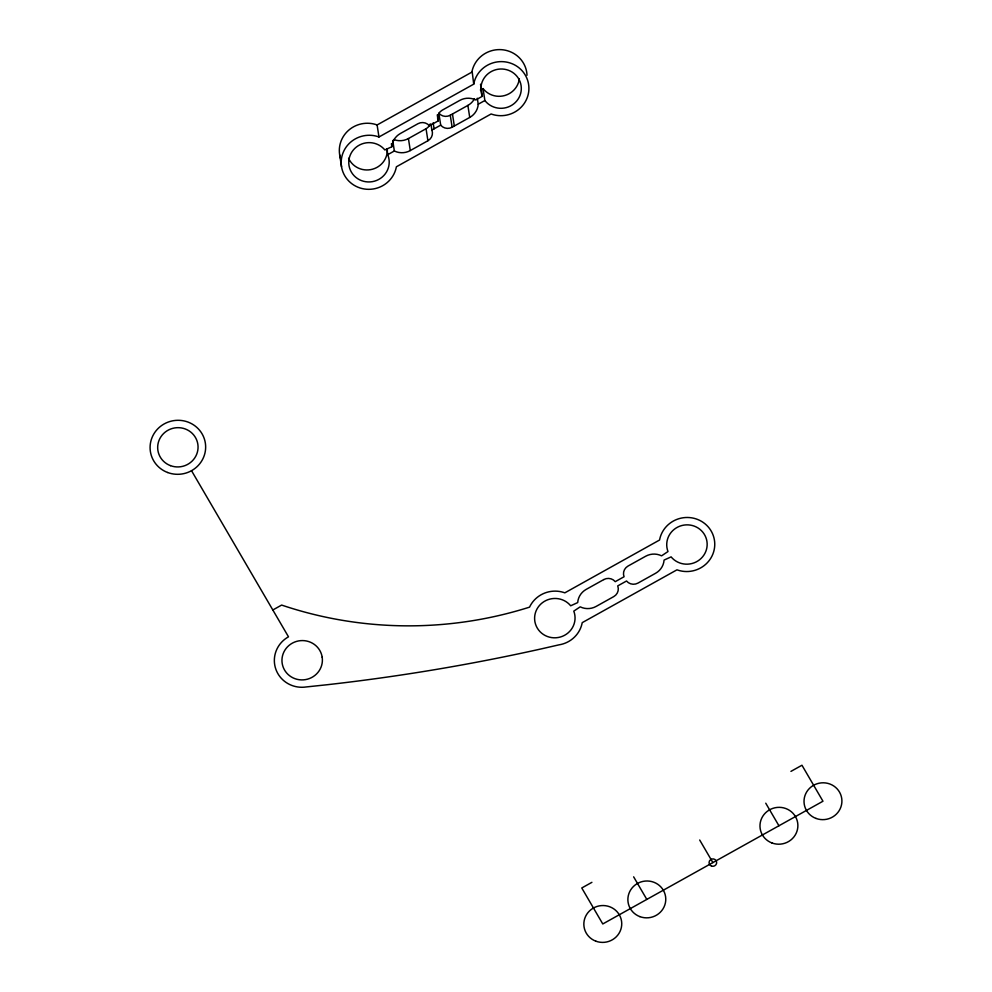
<?xml version="1.0" encoding="UTF-8"?>
<svg xmlns="http://www.w3.org/2000/svg" width="992" height="992" viewBox="0 0 992 992"><rect width="100%" height="100%" fill="white"/><g stroke="black" fill="none" stroke-linecap="round" stroke-linejoin="round"><path stroke-width="1.49" d="M473.717 84.159L473.953 83.006A27.838 27.02 -8.8 0 1 508.09 62.422A27.838 27.02 -8.8 0 1 527.756 96.125A27.838 27.02 -8.8 0 1 492.243 114.365L491.127 113.968L396.378 166.792L396.143 167.933A27.838 27.02 -8.8 0 1 368.726 189.336A27.838 27.02 -8.8 0 1 341.732 167.896L341.484 166.507A27.838 27.02 -8.8 0 1 377.84 136.586L378.969 136.983L473.717 84.159L472.093 71.002A27.838 27.02 -8.8 0 1 501.692 49.687A27.838 27.02 -8.8 0 1 527.025 75.243M340.603 158.621A27.838 27.02 -8.8 0 1 339.872 155.893L339.624 154.492A27.838 27.02 -8.8 0 1 375.98 124.57L377.109 124.967L471.857 72.143M480.351 89.987L483.402 89.007A20.237 19.654 -8.8 0 0 519.337 78.703M480.525 84.246L482.385 96.261L475.738 99.969A16.777 16.281 -8.8 0 0 459.792 100.39L442.184 110.211A8.965 8.692 -8.8 0 0 438.204 120.888L429.4 125.798A8.965 8.692 -8.8 0 0 417.967 123.702L400.346 133.523A16.777 16.281 -8.8 0 0 391.865 146.729L384.834 149.941A20.237 19.654 -8.8 0 0 348.986 165.366L349.172 166.371A20.237 19.654 -8.8 0 0 374.554 181.152A20.237 19.654 -8.8 0 0 387.946 155.26L386.781 148.676M393.75 139.525A16.777 16.281 -8.8 0 0 408.431 138.545L426.052 128.724A8.965 8.692 -8.8 0 0 430.069 124.087M387.711 154.69L394.345 150.982A16.777 16.281 -8.8 0 0 410.291 150.561L427.912 140.74A8.965 8.692 -8.8 0 0 431.88 130.064L440.696 125.153L438.836 113.138A8.965 8.692 -8.8 0 0 450.269 115.233L467.877 105.412A16.777 16.281 -8.8 0 0 474.523 98.667M440.696 125.153A8.965 8.692 -8.8 0 0 452.129 127.236L469.737 117.428A16.777 16.281 -8.8 0 0 478.231 104.222L484.877 100.514L483.017 88.511M272.825 609.981L281.641 605.07A388.963 377.568 -8.8 0 0 529.542 607.141A27.838 27.02 -8.8 0 1 563.692 592.447L564.82 592.844L659.568 540.02L659.792 538.867A27.838 27.02 -8.8 0 1 693.929 518.283A27.838 27.02 -8.8 0 1 713.608 551.986A27.838 27.02 -8.8 0 1 678.094 570.214L676.966 569.83L582.217 622.654L581.982 623.794A27.838 27.02 -8.8 0 1 558.918 644.862L541.88 648.756A1963.751 1906.24 -8.8 0 1 326.529 684.802L306.255 686.948A27.838 27.02 -8.8 0 1 275.85 669.24A27.838 27.02 -8.8 0 1 288.486 636.814L191.53 470.704M591.902 882.334L581.771 887.976L602.776 923.961L822.963 801.226L801.958 765.241L790.946 771.379M484.877 100.514L485.262 101.01A20.237 19.654 -8.8 0 0 519.027 97.588A20.237 19.654 -8.8 0 0 502.349 69.018A20.237 19.654 -8.8 0 0 482.149 95.691L482.385 96.261M765.75 803.198L778.931 825.766M699.695 840.026L712.876 862.594M633.64 876.841L646.821 899.422M477.301 98.22L478.231 104.222M467.877 105.412L469.737 117.428M452.464 114.006L454.324 126.009M450.269 115.233L452.129 127.236M437.274 114.886L438.204 120.888M433.157 122.822L434.087 128.836M430.95 124.05L431.88 130.064M426.052 128.724L427.912 140.74M408.431 138.545L410.291 150.561M392.72 140.467L394.345 150.982M391.394 143.716L391.865 146.729M377.109 124.967L378.969 136.983M339.686 154.851L341.546 166.867M387.339 149.271A20.237 19.654 -8.8 0 1 348.576 158.274M603.806 579.564L586.198 589.384A16.777 16.281 -8.8 0 0 577.704 602.578L570.685 605.79A20.237 19.654 -8.8 0 0 534.824 621.215L535.01 622.232A20.237 19.654 -8.8 0 0 560.393 637.013A20.237 19.654 -8.8 0 0 573.785 611.122L580.196 606.844A16.777 16.281 -8.8 0 0 596.142 606.422L613.75 596.601A8.965 8.692 -8.8 0 0 617.731 585.912L626.535 581.002A8.965 8.692 -8.8 0 0 637.968 583.098L655.588 573.277A16.777 16.281 -8.8 0 0 664.07 560.083L671.1 556.872A20.237 19.654 -8.8 0 0 704.878 553.449A20.237 19.654 -8.8 0 0 688.2 524.88A20.237 19.654 -8.8 0 0 667.988 551.54L661.59 555.83A16.777 16.281 -8.8 0 0 645.643 556.252L628.023 566.06A8.965 8.692 -8.8 0 0 624.055 576.749L615.238 581.659A8.965 8.692 -8.8 0 0 603.806 579.564M322.177 657.175L321.991 656.158A20.237 19.654 -8.8 0 0 289.044 645.395A20.237 19.654 -8.8 0 0 295.058 678.714A20.237 19.654 -8.8 0 0 322.177 657.175M170.438 465.632A20.212 19.629 -8.8 0 0 197.842 444.242A20.212 19.629 -8.8 0 0 165.304 432.028A20.212 19.629 -8.8 0 0 170.438 465.632M167.66 472.514A27.813 26.995 -8.8 0 0 205.356 443.102A27.813 26.995 -8.8 0 0 160.592 426.3A27.813 26.995 -8.8 0 0 167.66 472.514M771.962 842.977A18.972 18.426 -8.8 0 0 797.68 822.901A18.972 18.426 -8.8 0 0 767.138 811.431A18.972 18.426 -8.8 0 0 771.962 842.977M711.475 866.041A3.794 3.683 -8.8 0 0 716.621 862.023A3.794 3.683 -8.8 0 0 710.508 859.729A3.794 3.683 -8.8 0 0 711.475 866.041M595.82 941.172A18.972 18.426 -8.8 0 0 621.538 921.097A18.972 18.426 -8.8 0 0 590.996 909.639A18.972 18.426 -8.8 0 0 595.82 941.172M639.852 916.62A18.972 18.426 -8.8 0 0 665.57 896.545A18.972 18.426 -8.8 0 0 635.029 885.087A18.972 18.426 -8.8 0 0 639.852 916.62M815.994 818.425A18.972 18.426 -8.8 0 0 841.712 798.349A18.972 18.426 -8.8 0 0 811.171 786.892A18.972 18.426 -8.8 0 0 815.994 818.425"/></g></svg>
